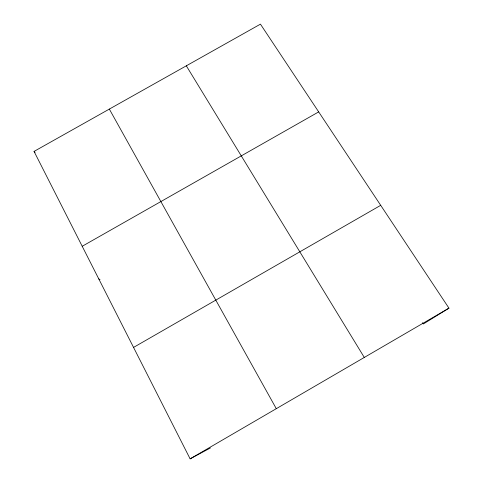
<?xml version="1.0" encoding="UTF-8"?>
<svg xmlns="http://www.w3.org/2000/svg" width="483" height="483" viewBox="0 0 483 483"><rect width="100%" height="100%" fill="white"/><g stroke="black" fill="none" stroke-linecap="round" stroke-linejoin="round"><path stroke-width="0.72" d="M210.437 447.946L190.127 458.85L34.045 151.408L260.446 24.15L448.955 308.154L423.368 323.96L422.559 322.704M190.127 458.85L448.955 308.154M133.549 347.41L380.701 205.323M82.207 246.276L318.683 111.893M98.786 278.933L99.999 279.633M34.045 151.408L35.09 152.362M186.311 65.821L364.297 357.444M109.333 109.092L276.3 408.678"/></g></svg>
